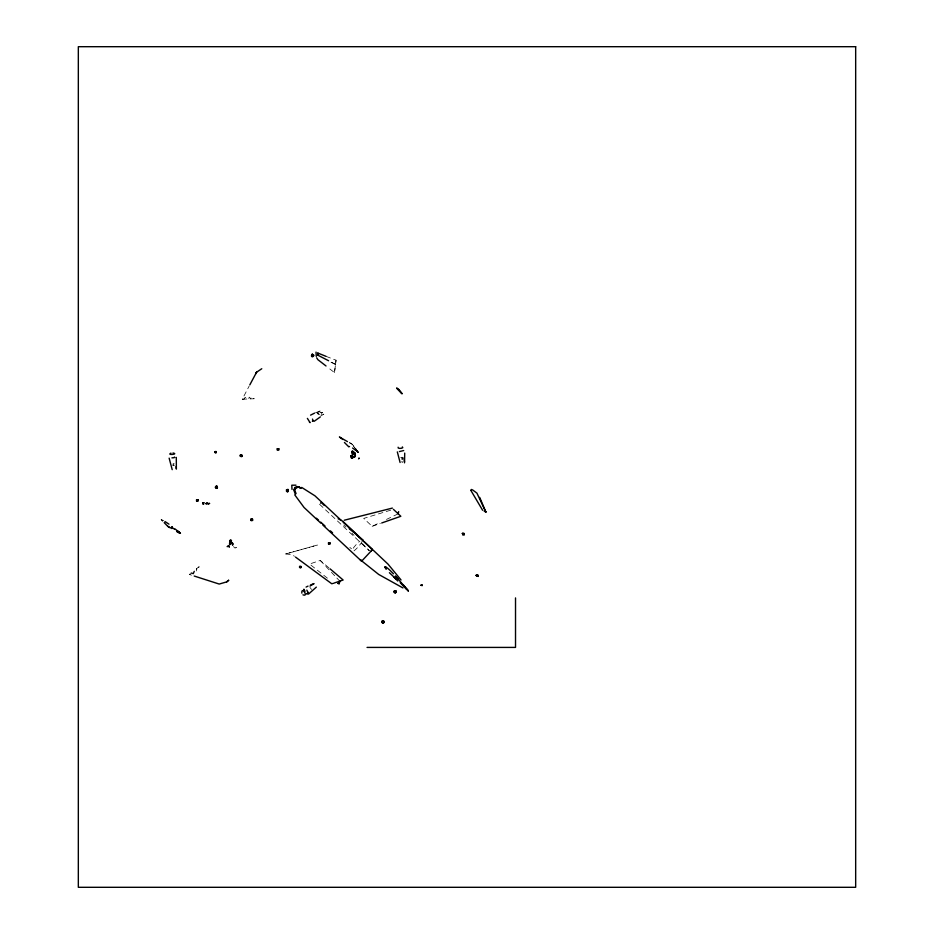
<?xml version="1.0" encoding="UTF-8"?>
<svg xmlns="http://www.w3.org/2000/svg" width="934" height="934" viewBox="0 0 934 934"><rect width="100%" height="100%" fill="white"/><g stroke="black" fill="none" stroke-linecap="round" stroke-linejoin="round"><path stroke-width="0.7" stroke-dasharray="4.67 3.5" d="M321.179 414.614L322.207 412.513L317.887 412.805L318.179 414.264M326.024 356.344L336.053 360.197L334.489 372.608L327.157 366.875M235.952 547.791C237.259 546.005 234.878 549.998 233.593 546.53M336.053 360.197L334.489 372.608M242.28 399.168L244.124 399.098L245.117 397.312L248.572 398.946L249.261 397.16L250.604 398.876L251.281 397.102L254.258 398.748L242.28 399.168L249.121 386.174M362.205 541.253L361.598 542.385A8.009 1.506 -48 0 1 354.033 550.838M162.633 521.347L161.15 519.724L163.31 520.436M315.54 412.735L321.623 410.33L317.128 412.77L317.525 414.533M402.928 461.536L402.344 462.47L401.515 461.676M349.421 442.541L351.581 443.708L349.199 442.786M161.185 519.689L163.217 520.717M191.482 575.169L189.544 574.503L190.069 574.036M196.327 568.911L199.129 566.599L198.09 569.682L196.338 568.876L196.537 570.954M190.524 573.721L189.544 574.503M323.012 414.696L323.818 414.136L319.451 416.798M349.853 547.441L351.511 548.748M390.704 510.162L363.711 518.417L372.164 526.309L379.975 522.561M386.478 519.432L398.188 513.805M372.164 526.309L380.36 523.449M328.966 567.895L320.234 560.447L309.551 564.031L328.243 578.823M285.792 553.944L317.315 545.059L285.792 553.944L292.272 554.726L294.443 556.302M172.79 464.478L173.736 464.291M402.776 459.236L401.818 459.423M400.674 457.532L401.783 457.321A2.382 0.841 -7.2 0 1 402.904 457.333M402.928 458.711L401.818 458.921M174.133 465.587L172.697 465.669M401.422 458.127L402.858 458.045M174.214 465.085L173.059 465.19M173.023 463.649L173.607 463.568A2.382 0.841 -7.2 0 1 174.179 463.544M317.887 412.805L319.498 414.649M317.128 412.77L318.786 414.509M335.738 364.388L328.581 360.734M335.178 364.388L329.247 361.318M311.547 589.482L309.913 587.334M353.916 446.137L351.581 443.732L358.096 452.231L355.118 450.036L358.072 452.243L351.581 443.708M355.912 448.927L358.096 452.231L356.123 450.76L358.084 452.243L355.924 448.915L358.084 452.243L355.189 449.966M356.158 450.713L358.096 452.231L355.352 449.733L358.072 452.243L356.181 450.69M355.247 449.849L358.096 452.231M319.545 504.243L369.362 550.803L360.185 541.51M343.794 525.048L345.837 527.103M351.99 533.279L354.033 535.334M320.234 560.447L335.878 577.002M336.859 578.041L339.789 581.146M353.239 548.2A8.009 1.506 -48 0 1 359.882 541.125M322.207 412.513L321.133 412.396L322.207 412.513"/><path stroke-width="1.4" d="M312.983 420.697L312.4 421.036M313.112 420.849L312.47 421.211M300.678 567.463L299.849 567.475M476.153 575.437L477.134 574.819L478.15 575.986A2.825 2.008 0.3 0 1 477.076 575.227L478.091 575.496L477.029 574.667L476.982 575.683M252.6 520.273L251.001 520.507L252.542 520.507L252.53 519.047L251.001 519.106L252.53 519.316M229.577 545.036L229.904 543.635M352.48 455.418L351.861 455.862M232.496 543.413C224.569 545.83 234.609 540.074 232.566 545.258M404.574 461.863L404.702 453.095M197.004 499.783L197.658 499.748M316.031 352.118L316.264 356.391M242.175 456.189L242.163 455.325M287.742 491.623L286.528 491.436L286.598 489.86M288.174 491.167L288.244 489.591L286.376 489.988M288.279 490.7L287.987 491.482M304.823 590.72L304.951 591.596M303.62 590.265L303.877 589.296M303.772 590.358L304.017 589.459M307.765 593.043L307.741 591.969M350.74 456.668L351.359 455.617M350.834 456.212L351.534 457.602M352.468 453.177L351.733 452.196L352.305 451.192L353.858 452.149L352.153 453.445L353.811 452.558M371.347 550.803L371.685 548.877L343.187 522.223M398.269 513.712L398.643 511.587M229.589 542.024C232.087 538.86 231.072 545.351 229.636 540.996M230.161 541.055L230.301 540.342M230.57 541.031L230.71 540.319M230.605 542.584L230.745 541.872M230.99 541.125L231.13 540.412M231.025 542.561L231.165 541.848M231.352 541.323L231.492 540.611M339.486 582.816L339.894 580.971M355.399 455.932L355.06 453.083L352.316 454.975M352.69 454.344L355.095 453.235M382.601 622.896C384.504 621.752 380.885 621.519 382.146 622.745M382.356 621.063L381.831 621.495M194.272 571.316L193.28 573.628L191.26 573.032M217.155 488.248L217.26 487.151L216.163 486.556M217.4 487.863L216.548 488.424M312.026 354.406L311.442 356.029L312.283 354.243M215.649 486.637L215.415 487.361M395.666 592.775L395.911 592.039M249.787 384.925L256.558 372.257L261.765 368.72M355.212 456.037L354.943 453.212M352.608 457.391L352.795 456.166L351.453 455.792M240.447 454.928L240.272 456.119L241.357 456.703M241.988 456.516L241.474 454.823M354.955 456.703L352.422 457.753M352.527 454.391L352.387 454.87M396.752 388.17L401.982 393.634L396.752 388.17L398.83 389.443L401.982 393.634M171.879 528.551L167.676 526.251L164.197 522.655M352.9 451.834L352.9 451.974M203.402 504.045L203.378 503.73M403.558 585.186L408.345 590.93L395.386 575.893M313.369 356.076L312.189 355.831L311.699 356.356L312.435 356.73M312.049 356.601L313.626 355.912M313.182 355.924L313.52 355.025L312.189 354.36M313.042 356.543L313.777 355.294L312.528 354.336M240.377 455.01L241.147 454.66M217.482 487.77L216.174 488.307L215.661 487.63M287.894 489.358L286.68 489.778M286.936 490.98L287.357 491.681M288.057 491.412L287.672 491.693M320.549 503.169L321.249 502.422L324.32 505.504M322.79 524.99L361.598 561.229L372.129 549.963L371.685 548.877M395.152 591.105L395.981 590.825L394.055 591.269M395.806 592.156L396.249 591.152M395.654 592.319L394.778 592.728L394.02 591.782M381.749 621.705L382.636 620.748M382.333 621.425L382.94 620.783M382.683 621.589L383.617 621.192L383.29 622.161M383.01 621.834L383.617 621.192M382.94 623.06L384.072 621.846M383.244 623.095L383.839 622.453M383.442 622.99L384.049 622.348M167.676 526.251L169.439 527.57M227.219 546.647L228.246 546.11L229.227 546.822M403.686 450.562L399.39 451.577M347.448 441.607L339.392 436.972L342.848 439.482M351.721 451.647L352.305 451.192M351.733 452.196L351.849 452.605M350.717 456.131L351.756 455.523M351.219 457.87L351.943 457.672M352.597 456.843L352.025 457.847M351.628 457.94L352.34 457.578M316.334 587.124L308.453 594.141M307.578 593.44L306.854 593.791M320.304 416.949L314.139 421.304M398.129 447.211C396.763 449.172 404.901 448.448 402.356 446.907M477.134 576.208L476.153 575.507L476.924 574.667M476.749 575.951L476.48 575.811M477.204 575.986L477.998 575.426M476.153 575.297L478.15 576.383L477.076 574.842A2.825 2.008 0.3 0 0 478.15 575.589L477.134 575.986M311.232 585.338L314.046 583.598L310.438 585.034M216.139 486.112L217.132 486.042L215.812 486.579M310.567 415.128L314.595 413.12M306.083 587.077L308.033 586.108M352.527 457.672L355.06 456.539M229.974 540.331L231.165 540.272M227.452 546.413L228.211 546.25M173.444 457.73L174.6 457.298M174.144 457.567L174.751 457.345M381.726 522.97L400.838 516.28L393.401 509.334M333.742 583.178L343.14 580.014L330.052 568.829M332.819 583.47L331.722 583.738L295.529 557.084M226.717 581.882L219.198 584.054L194.225 576.044M344.261 520.226L392.373 508.096M170.945 453.13C166.018 455.465 179.305 454.239 172.988 452.978M306.947 594.024L307.987 592.646L306.842 590.09M240.692 454.8L241.544 454.753M215.976 452.033L215.917 452.675M215.976 452.395L215.275 452.301M394.323 591.105L395.666 591.782M395.502 592.821L394.335 592.588L394.02 591.432M215.299 451.776L216.058 451.881L215.229 451.741M171.914 457.87L172.673 457.835M215.357 452.184L215.275 452.103M277.258 448.857L278.776 448.857L278.764 450.188L277.328 450.246L277.328 448.857A2.825 2.825 0 0 0 278.776 448.857M277.328 448.997L278.717 448.997M196.572 499.842L197.926 499.888M196.56 500.893L197.95 500.893M203.635 502.726L202.912 502.726L202.865 504.091M206.005 503.391L207.383 503.391M206.274 503.519L207.091 503.519M207.908 503.519L208.516 503.519M207.897 503.695L208.621 503.695M464.116 533.559L462.167 533.571M462.727 533.641L462.879 534.738L462.68 533.431M464.035 533.641L464.186 534.762M462.785 534.808L464.14 534.808M328.511 544.137L328.511 542.817L330.029 542.817L330.029 544.148L328.581 544.207M328.581 542.958L329.971 542.958A2.825 2.825 0 0 1 328.511 542.817M299.581 567.277L300.946 567.592L299.581 567.487L299.581 566.389L300.958 566.389L301.017 567.533M339.346 583.33L337.968 583.33L339.346 583.773M337.968 583.47L339.346 583.47M422.308 585.139L420.942 585.139L422.308 585.595M420.942 585.279L422.308 585.279M422.04 585.42L421.362 585.42M367.039 647.414L515.521 647.414L515.521 597.912M348.791 446.557L349.538 446.615M295.985 485.178L291.782 485.213L292.015 489.428M172.288 527.056L171.658 526.799L172.206 527.115M326.024 356.344L317.817 353.04L318.062 355.294L328.581 360.734M177.086 531.901L180.344 533.256L177.483 531.142M301.694 487.42L314.945 495.814L341.073 520.25M177.32 531.633L180.402 533.197L177.308 531.248M386.244 567.358L384.761 566.728L386.174 569.331M402.928 587.918L378.714 574.457L359.964 559.513M228.667 546.203L229.355 546.985M168.972 524.149L164.944 521.522M470.748 490.198L471.39 489.486L472.662 489.953L476.912 493.117L485.843 512.019L484.127 510.91L485.832 512.03L479.691 497.39M172.615 527.862L174.728 529.368M352.585 448.04L355.212 449.919M326.024 365.976L317.829 359.637L316.649 357.769M177.553 531.061L180.414 533.186L175.09 528.983M302.955 594.83C309.201 597.293 301.18 585.7 301.845 593.125M383.407 620.806L384.201 621.717M349.246 528.679L353.391 532.03M356.578 534.843L363.454 540.681L342.72 521.195L338.166 518.732M364.213 541.697L388.019 564.124L401.048 579.967M316.404 518.23L318.552 520.18M320.712 522.118L325.02 526.005M330.402 530.862L332.562 532.812M352.795 452.149L352.795 452.5M320.794 523.122L304.052 507.477L294.747 494.857M394.767 577.796L395.806 578.776L389.408 572.705M393.459 573.791C392.735 573.009 384.072 563.996 385.555 568.292M344.424 442.459L348.662 446.721M397.767 581.006L393.938 577.002M406.605 589.471L400.219 582.641M406.815 589.237L408.345 590.93M309.434 422.121L310.1 422.647L307.379 418.374M396.903 577.632L398.433 579.419M395.981 576.547L397.592 578.426M216.886 486.918L217.295 487.618M482.609 510.268L471.098 490.805M240.598 456.376L240.225 455.64M484.723 510.489L485.832 512.03M312.481 419.062L312.995 420.347M361.154 560.143L361.598 561.229M215.556 487.735L215.509 486.906M172.206 469.662L169.147 458.15M400.102 462.517L397.324 451.904M176.304 457.403L176.363 469.09L176.106 466.626M232.554 543.144L232.706 544.534M404.025 457.929L404.539 462.844M317.829 353.04L318.062 355.294M478.15 575.589L478.045 576.453M463.964 533.571L464 533.431A2.825 2.44 -90 0 1 462.692 533.431M250.931 519.106L250.931 520.448M208.667 503.695L207.838 503.695M203.682 502.714L203.682 504.103M463.719 533.431A2.825 2.44 -90 0 1 462.412 533.431M310.041 586.12A2.382 1.331 57 0 1 310.625 585.816M209.508 503.438L208.877 503.508L209.578 503.438M358.691 458.734L359.158 457.999L358.738 458.641M294.198 489.404L294.887 490.385L295.599 488.295L294.747 487.688L294.198 489.404M256.5 372.257L255.776 373.717L256.558 372.257M299.627 487.186L297.386 486.602L299.627 487.186M295.307 491.774L294.654 492.487L294 490.233L295.307 491.774M230.476 541.72L230.931 542.327L230.476 541.72M295.424 492.066L294.782 492.767L295.483 494.086L296.055 493.456L295.424 492.066M301.273 487.875L299.522 487.7L301.273 487.875M226.915 581.707L228.655 580.294L226.915 581.707M296.685 487.735L294.864 487.536L297.164 486.626L297.841 487.244L296.685 487.735M352.959 451.449L353.519 451.752L352.959 451.449M216.023 451.542L215.229 451.577L215.229 452.792L215.999 452.838L216.011 451.531M855.672 46.7L78.328 46.7L78.328 887.3L855.672 887.3L855.672 46.7M197.926 499.725L196.572 499.725L196.56 501.056L197.95 501.009L197.926 499.725M203.635 502.667L202.912 502.947L203.635 502.667M207.383 503.251L206.005 503.695L207.383 503.251M300.958 566.611L299.581 566.611L300.958 566.704M180.344 533.256L177.262 531.376L180.344 533.256"/></g></svg>
